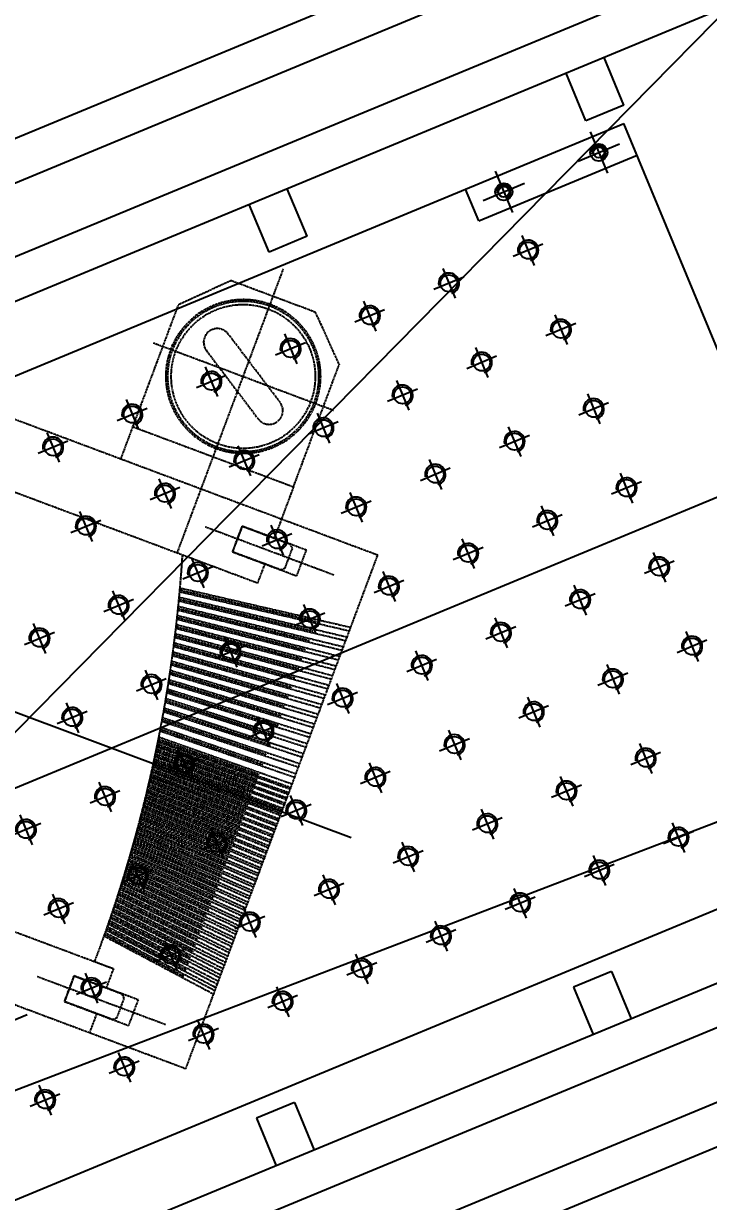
# Model space of a CAD drawing. Header units: millimetres. Extents: x -4562 to 17216, y -5211 to 6025.
# Drawn here: x 2761.9 to 2961.7, y 1022.4 to 1365.9 of the extents above; entities that cross this region are included whole.
import ezdxf
from ezdxf.lldxf.tags import DXFTag

# ---------------------------------------------------------------- set-up
doc = ezdxf.new("R2010")
doc.units = ezdxf.units.MM
doc.linetypes.add('PHANTOM1', pattern=[0.8, 0.45, -0.05, 0.1, -0.05, 0.1, -0.05])
for name, color, linetype in [('C', 1, 'CENTER'), ('D', 6, 'HIDDEN'), ('E', 4, 'PHANTOM1'), ('F', 3, 'Continuous'), ('VV', 4, 'PHANTOM'), ('도면층3', 3, 'Continuous'), ('도면층7', 7, 'Continuous')]:
    doc.layers.add(name, color=color, linetype=linetype)
doc.styles.add('s', font='romans.shx', dxfattribs={"width": 0.75, "oblique": 10, "bigfont": 'whgtxt.shx'})
doc.styles.get("Standard").update_dxf_attribs({"font": 'txt.shx', "bigfont": 'whgtxt.shx'})
tags = doc.linetypes.add('CENTER', pattern=[50.8, 31.75, -6.35, 6.35, -6.35]).pattern_tags.tags
tags[10:11] = [DXFTag(74, 4), DXFTag(75, 0), DXFTag(340, '0'), DXFTag(46, 1.0), DXFTag(50, 0.0), DXFTag(44, 0.0), DXFTag(45, 0.0)]
tags[8:9] = [DXFTag(74, 4), DXFTag(75, 0), DXFTag(340, '0'), DXFTag(46, 1.0), DXFTag(50, 0.0), DXFTag(44, 0.0), DXFTag(45, 0.0)]
tags[6:7] = [DXFTag(74, 4), DXFTag(75, 0), DXFTag(340, '0'), DXFTag(46, 1.0), DXFTag(50, 0.0), DXFTag(44, 0.0), DXFTag(45, 0.0)]
tags[4:5] = [DXFTag(74, 4), DXFTag(75, 0), DXFTag(340, '0'), DXFTag(46, 1.0), DXFTag(50, 0.0), DXFTag(44, 0.0), DXFTag(45, 0.0)]
tags = doc.linetypes.add('HIDDEN', pattern=[3, 2, -1]).pattern_tags.tags
tags[6:7] = [DXFTag(74, 4), DXFTag(75, 0), DXFTag(340, '0'), DXFTag(46, 1.0), DXFTag(50, 0.0), DXFTag(44, 0.0), DXFTag(45, 0.0)]
tags[4:5] = [DXFTag(74, 4), DXFTag(75, 0), DXFTag(340, '0'), DXFTag(46, 1.0), DXFTag(50, 0.0), DXFTag(44, 0.0), DXFTag(45, 0.0)]
tags = doc.linetypes.add('PHANTOM', pattern=[17.5, 10, -1.5, 1.5, -1.5, 1.5, -1.5]).pattern_tags.tags
tags[14:15] = [DXFTag(74, 4), DXFTag(75, 0), DXFTag(340, '0'), DXFTag(46, 1.0), DXFTag(50, 0.0), DXFTag(44, 0.0), DXFTag(45, 0.0)]
tags[12:13] = [DXFTag(74, 4), DXFTag(75, 0), DXFTag(340, '0'), DXFTag(46, 1.0), DXFTag(50, 0.0), DXFTag(44, 0.0), DXFTag(45, 0.0)]
tags[10:11] = [DXFTag(74, 4), DXFTag(75, 0), DXFTag(340, '0'), DXFTag(46, 1.0), DXFTag(50, 0.0), DXFTag(44, 0.0), DXFTag(45, 0.0)]
tags[8:9] = [DXFTag(74, 4), DXFTag(75, 0), DXFTag(340, '0'), DXFTag(46, 1.0), DXFTag(50, 0.0), DXFTag(44, 0.0), DXFTag(45, 0.0)]
tags[6:7] = [DXFTag(74, 4), DXFTag(75, 0), DXFTag(340, '0'), DXFTag(46, 1.0), DXFTag(50, 0.0), DXFTag(44, 0.0), DXFTag(45, 0.0)]
tags[4:5] = [DXFTag(74, 4), DXFTag(75, 0), DXFTag(340, '0'), DXFTag(46, 1.0), DXFTag(50, 0.0), DXFTag(44, 0.0), DXFTag(45, 0.0)]
doc.dimstyles.new('AM_ISO$2', dxfattribs={"dimtxt": 3, "dimasz": 2.5, "dimexe": 1, "dimexo": 1, "dimgap": 1, "dimtad": 1, "dimdsep": 46, "dimtxsty": 's', "dimcen": 0, "dimclrd": 4, "dimclre": 4, "dimclrt": 3, "dimazin": 2, "dimtp": 0.1, "dimtm": 0.1, "dimtfac": 0.71, "dimtmove": 0, "dimatfit": 3, "dimfxl": 1, "dimlwd": 25, "dimlwe": 25, "dimarcsym": 0})
doc.dimstyles.new('ISO-25', dxfattribs={"dimscale": 30, "dimtxt": 2.5, "dimasz": 2.5, "dimexe": 1.25, "dimexo": 0.625, "dimtad": 1, "dimtoh": 1, "dimrnd": 0.005, "dimtxsty": 'Standard', "dimcen": 0, "dimazin": 2, "dimtfac": 1, "dimtmove": 0, "dimatfit": 3, "dimfxl": 1, "dimarcsym": 0})

# ---------------------------------------------------------------- blocks, each defined once
blk = doc.blocks.new('optics_top_01')
at = {"layer": 'C'}
blk.add_line((154.74, -144.3), (0, 0), dxfattribs=at)
at = {"layer": 'E'}
for p, q in [((141.83, -9.2), (167.74, 18.59)), ((184.7, 19.19), (167.74, 18.59)), ((184.7, 19.19), (203.72, 1.45)), ((139.67, -48.17), (200, 16.53)), ((156.63, 11.19), (197.7, -27.11)), ((107.9, 8.77), (171.58, -50.61)), ((184.2, -19.04), (177.86, 5.14)), ((170.13, 3.11), (176.46, -21.07)), ((203.72, 1.45), (204.31, -15.51)), ((135.01, -16.51), (141.83, -9.2)), ((141.83, -9.2), (178.4, -43.3)), ((157.94, -65.24), (101.34, -12.46)), ((178.4, -43.3), (204.31, -15.51)), ((179.38, -71.56), (150.13, -44.29)), ((178.4, -43.3), (171.58, -50.61)), ((157.94, -65.24), (140.87, -49.32)), ((154.71, -54.03), (160.17, -48.18)), ((160.17, -48.18), (154.71, -54.03)), ((160.17, -48.18), (171.14, -58.41)), ((167.48, -55), (160.17, -48.18)), ((171.58, -50.61), (167.48, -55)), ((171.58, -50.61), (167.48, -55)), ((171.58, -50.61), (193.52, -71.07)), ((165.69, -64.26), (154.71, -54.03)), ((154.71, -54.03), (162.03, -60.85)), ((178.09, -87.61), (136.5, -57.96)), ((174.8, -61.82), (167.48, -55)), ((134.78, -61.24), (175.33, -90.57)), ((135.01, -60.79), (167.51, -84.3)), ((176.02, -89.83), (135.25, -60.35)), ((136.03, -58.86), (177.41, -88.35)), ((136.27, -58.41), (169.54, -82.12)), ((162.03, -60.85), (157.94, -65.24)), ((162.03, -60.85), (157.94, -65.24)), ((162.03, -60.85), (169.34, -67.67)), ((167.1, -64.21), (171.19, -59.82)), ((169.34, -67.67), (174.8, -61.82)), ((171.19, -59.82), (171.14, -58.41)), ((171.92, -94.23), (132.71, -65.06)), ((133.51, -63.6), (173.28, -92.77)), ((133.75, -63.16), (165.5, -86.45)), ((173.97, -92.04), (133.99, -62.71)), ((165.69, -64.26), (167.1, -64.21)), ((130.94, -68.28), (169.19, -97.15)), ((131.18, -67.84), (161.51, -90.73)), ((169.88, -96.42), (131.43, -67.4)), ((132.23, -65.95), (171.23, -94.97)), ((132.47, -65.51), (163.5, -88.59)), ((165.8, -100.79), (128.8, -72.07)), ((129.63, -70.62), (167.16, -99.34)), ((129.87, -70.18), (159.52, -92.86)), ((167.84, -98.6), (130.12, -69.74)), ((178.09, -87.61), (193.52, -71.07)), ((126.95, -75.27), (163.08, -103.71)), ((127.2, -74.83), (155.53, -97.14)), ((163.76, -102.98), (127.46, -74.4)), ((128.3, -72.94), (165.12, -101.53)), ((128.55, -72.51), (157.53, -95)), ((125.58, -77.6), (161.03, -105.91)), ((125.83, -77.17), (153.53, -99.29)), ((161.71, -105.18), (126.09, -76.73)), ((122.76, -82.28), (156.9, -110.34)), ((123.02, -81.85), (149.5, -103.61)), ((157.58, -109.61), (123.28, -81.42)), ((124.18, -79.94), (158.97, -108.12)), ((124.44, -79.51), (151.52, -101.44)), ((159.65, -107.39), (124.7, -79.07)), ((1.93, -83.84), (76.1, -153)), ((121.31, -84.63), (154.82, -112.57)), ((121.58, -84.21), (147.47, -105.79)), ((155.5, -111.84), (121.84, -83.78)), ((118.59, -88.95), (143.35, -110.2)), ((151.29, -116.36), (118.87, -88.52)), ((119.83, -87), (152.72, -114.82)), ((120.1, -86.57), (145.42, -107.99)), ((153.4, -114.09), (120.37, -86.14)), ((176.02, -89.83), (177.41, -88.35)), ((177.41, -88.35), (178.09, -87.61)), ((116.78, -91.76), (148.48, -119.37)), ((117.06, -91.34), (141.27, -112.43)), ((149.16, -118.64), (117.33, -90.92)), ((118.32, -89.37), (150.61, -117.09)), ((173.28, -92.77), (173.97, -92.04)), ((173.97, -92.04), (175.33, -90.57)), ((175.33, -90.57), (176.02, -89.83)), ((113.88, -96.17), (137.05, -116.96)), ((144.84, -123.28), (114.16, -95.75)), ((115.21, -94.17), (146.32, -121.68)), ((115.49, -93.75), (139.17, -114.69)), ((115.76, -93.32), (115.74, -93.3)), ((147.01, -120.95), (115.76, -93.32)), ((169.88, -96.42), (171.23, -94.97)), ((171.23, -94.97), (171.92, -94.23)), ((171.92, -94.23), (173.28, -92.77)), ((141.54, -126.81), (111.69, -99.41)), ((111.96, -99.02), (141.96, -126.36)), ((112.24, -98.6), (134.91, -119.26)), ((142.64, -125.63), (112.53, -98.18)), ((112.78, -97.8), (143.06, -125.18)), ((113.07, -97.38), (135.98, -118.11)), ((143.74, -124.45), (113.35, -96.96)), ((113.6, -96.59), (144.15, -124.01)), ((165.8, -100.79), (167.16, -99.34)), ((167.16, -99.34), (167.84, -98.6)), ((167.84, -98.6), (169.19, -97.15)), ((169.19, -97.15), (169.88, -96.42)), ((109.42, -102.7), (138.63, -129.93)), ((109.71, -102.29), (131.65, -122.75)), ((139.31, -129.2), (110, -101.87)), ((110.28, -101.47), (139.74, -128.74)), ((110.56, -101.06), (132.74, -121.58)), ((140.43, -128.01), (110.85, -100.64)), ((111.12, -100.24), (140.85, -127.55)), ((111.41, -99.83), (133.83, -120.41)), ((163.08, -103.71), (163.76, -102.98)), ((163.76, -102.98), (165.12, -101.53)), ((165.12, -101.53), (165.8, -100.79)), ((106.8, -106.43), (135.24, -133.57)), ((107.09, -106.01), (128.34, -126.3)), ((135.92, -132.84), (107.38, -105.6)), ((107.68, -105.18), (136.37, -132.35)), ((107.97, -104.77), (129.45, -125.11)), ((137.06, -131.62), (108.27, -104.36)), ((108.56, -103.94), (137.5, -131.14)), ((108.85, -103.53), (130.56, -123.92)), ((138.19, -130.41), (109.14, -103.11)), ((159.65, -107.39), (161.03, -105.91)), ((161.03, -105.91), (161.71, -105.18)), ((161.71, -105.18), (163.08, -103.71)), ((104.38, -109.78), (124.97, -129.91)), ((132.47, -136.54), (104.68, -109.37)), ((105, -108.93), (132.94, -136.03)), ((105.29, -108.52), (126.1, -128.7)), ((133.63, -135.3), (105.59, -108.11)), ((105.9, -107.68), (134.09, -134.8)), ((106.2, -107.27), (127.23, -127.5)), ((134.78, -134.06), (106.49, -106.86)), ((156.9, -110.34), (157.58, -109.61)), ((157.58, -109.61), (158.97, -108.12)), ((158.97, -108.12), (159.65, -107.39)), ((62.46, -167.63), (3.95, -113.07)), ((128.96, -140.3), (101.87, -113.19)), ((102.22, -112.72), (129.45, -139.77)), ((102.52, -112.32), (122.69, -132.36)), ((130.13, -139.04), (102.82, -111.91)), ((103.15, -111.45), (130.62, -138.52)), ((103.45, -111.05), (123.84, -131.13)), ((103.75, -110.64), (103.73, -110.62)), ((131.31, -137.78), (103.75, -110.64)), ((104.08, -110.19), (131.79, -137.27)), ((153.4, -114.09), (154.82, -112.57)), ((154.82, -112.57), (155.5, -111.84)), ((155.5, -111.84), (156.9, -110.34)), ((99.33, -116.56), (125.9, -143.59)), ((99.64, -116.15), (119.22, -136.08)), ((126.58, -142.85), (99.95, -115.75)), ((100.31, -115.27), (127.09, -142.31)), ((100.61, -114.87), (120.39, -134.83)), ((127.77, -141.57), (100.91, -114.47)), ((101.27, -114), (128.27, -141.04)), ((101.57, -113.59), (121.54, -133.59)), ((150.61, -117.09), (151.29, -116.36)), ((151.29, -116.36), (152.72, -114.82)), ((152.72, -114.82), (153.4, -114.09)), ((96.66, -120.03), (115.68, -139.88)), ((122.95, -146.74), (96.97, -119.64)), ((97.36, -119.14), (123.49, -146.17)), ((97.66, -118.74), (116.87, -138.6)), ((124.17, -145.44), (97.97, -118.34)), ((98.35, -117.84), (124.7, -144.87)), ((98.66, -117.44), (118.05, -137.34)), ((125.38, -144.14), (98.97, -117.04)), ((147.01, -120.95), (148.48, -119.37)), ((148.48, -119.37), (149.16, -118.64)), ((149.16, -118.64), (150.61, -117.09)), ((119.26, -150.71), (93.88, -123.56)), ((94.3, -123.04), (119.81, -150.11)), ((94.61, -122.65), (113.28, -142.45)), ((120.5, -149.37), (94.92, -122.25)), ((95.33, -121.73), (121.05, -148.79)), ((95.64, -121.34), (114.49, -141.16)), ((121.73, -148.05), (95.95, -120.94)), ((96.35, -120.43), (122.27, -147.47)), ((144.15, -124.01), (144.84, -123.28)), ((144.84, -123.28), (146.32, -121.68)), ((146.32, -121.68), (147.01, -120.95)), ((91.13, -126.99), (116.07, -154.13)), ((91.45, -126.6), (109.62, -146.37)), ((116.75, -153.39), (91.76, -126.2)), ((92.2, -125.67), (117.32, -152.78)), ((92.51, -125.27), (110.85, -145.06)), ((118.01, -152.04), (92.83, -124.88)), ((93.25, -124.35), (118.57, -151.44)), ((93.57, -123.96), (112.07, -143.75)), ((140.85, -127.55), (141.54, -126.81)), ((141.54, -126.81), (141.96, -126.36)), ((141.96, -126.36), (142.64, -125.63)), ((142.64, -125.63), (143.06, -125.18)), ((143.06, -125.18), (143.74, -124.45)), ((143.74, -124.45), (144.15, -124.01)), ((112.93, -157.49), (88.49, -130.2)), ((88.95, -129.64), (113.53, -156.85)), ((89.27, -129.25), (107.14, -149.03)), ((114.21, -156.12), (89.59, -128.86)), ((90.05, -128.31), (114.8, -155.48)), ((90.37, -127.92), (108.39, -147.7)), ((115.49, -154.75), (90.69, -127.53)), ((137.5, -131.14), (138.19, -130.41)), ((138.19, -130.41), (138.63, -129.93)), ((138.63, -129.93), (139.31, -129.2)), ((139.31, -129.2), (139.74, -128.74)), ((139.74, -128.74), (140.43, -128.01)), ((140.43, -128.01), (140.85, -127.55)), ((85.58, -133.66), (109.65, -161.01)), ((85.91, -133.27), (103.35, -153.09)), ((110.34, -160.27), (86.24, -132.89)), ((86.72, -132.31), (110.95, -159.61)), ((87.04, -131.93), (104.63, -151.73)), ((111.64, -158.88), (87.37, -131.54)), ((87.84, -130.98), (112.24, -158.23)), ((88.16, -130.59), (105.89, -150.38)), ((134.78, -134.06), (135.24, -133.57)), ((135.24, -133.57), (135.92, -132.84)), ((135.92, -132.84), (136.37, -132.35)), ((136.37, -132.35), (137.06, -131.62)), ((137.06, -131.62), (137.5, -131.14)), ((82.43, -137.33), (99.49, -157.24)), ((106.38, -164.52), (82.76, -136.95)), ((83.27, -136.36), (107.02, -163.83)), ((83.6, -135.97), (100.79, -155.85)), ((107.71, -163.09), (83.93, -135.59)), ((84.43, -135), (108.34, -162.41)), ((84.76, -134.62), (102.07, -154.47)), ((109.03, -161.68), (85.09, -134.24)), ((131.31, -137.78), (131.79, -137.27)), ((131.79, -137.27), (132.47, -136.54)), ((132.47, -136.54), (132.94, -136.03)), ((132.94, -136.03), (133.63, -135.3)), ((133.63, -135.3), (134.09, -134.8)), ((134.09, -134.8), (134.78, -134.06)), ((79.7, -140.43), (103.01, -168.13)), ((80.03, -140.06), (96.86, -160.05)), ((103.69, -167.39), (80.37, -139.68)), ((80.9, -139.07), (104.35, -166.69)), ((81.24, -138.69), (98.18, -158.64)), ((105.04, -165.95), (81.57, -138.31)), ((82.09, -137.71), (105.69, -165.25)), ((128.27, -141.04), (128.96, -140.3)), ((128.96, -140.3), (129.45, -139.77)), ((129.45, -139.77), (130.13, -139.04)), ((130.13, -139.04), (130.62, -138.52)), ((130.62, -138.52), (131.31, -137.78)), ((77.24, -143.17), (100.28, -171.05)), ((77.58, -142.8), (94.2, -162.91)), ((100.97, -170.31), (77.92, -142.42)), ((78.48, -141.8), (101.65, -169.59)), ((78.82, -141.42), (95.54, -161.48)), ((102.34, -168.85), (79.15, -141.05)), ((124.7, -144.87), (125.38, -144.14)), ((125.38, -144.14), (125.9, -143.59)), ((125.9, -143.59), (126.58, -142.85)), ((126.58, -142.85), (127.09, -142.31)), ((127.09, -142.31), (127.77, -141.57)), ((127.77, -141.57), (128.27, -141.04)), ((83.9, -173.95), (54.65, -146.67)), ((121.73, -148.05), (122.27, -147.47)), ((122.27, -147.47), (122.95, -146.74)), ((122.95, -146.74), (123.49, -146.17)), ((123.49, -146.17), (124.17, -145.44)), ((124.17, -145.44), (124.7, -144.87)), ((64.69, -150.57), (59.24, -156.42)), ((59.24, -156.42), (64.69, -150.57)), ((72, -157.39), (64.69, -150.57)), ((64.69, -150.57), (75.66, -160.8)), ((71.84, -149.03), (71.96, -148.9)), ((71.84, -149.03), (76.1, -153)), ((118.57, -151.44), (119.26, -150.71)), ((119.26, -150.71), (119.81, -150.11)), ((119.81, -150.11), (120.5, -149.37)), ((120.5, -149.37), (121.05, -148.79)), ((121.05, -148.79), (121.73, -148.05)), ((76.1, -153), (72, -157.39)), ((76.1, -153), (72, -157.39)), ((115.49, -154.75), (116.07, -154.13)), ((116.07, -154.13), (116.75, -153.39)), ((116.75, -153.39), (117.32, -152.78)), ((117.32, -152.78), (118.01, -152.04)), ((118.01, -152.04), (118.57, -151.44)), ((59.24, -156.42), (66.55, -163.24)), ((70.21, -166.65), (59.24, -156.42)), ((79.32, -164.21), (72, -157.39)), ((112.24, -158.23), (112.93, -157.49)), ((112.93, -157.49), (113.53, -156.85)), ((113.53, -156.85), (114.21, -156.12)), ((114.21, -156.12), (114.8, -155.48)), ((114.8, -155.48), (115.49, -154.75)), ((75.71, -162.21), (75.66, -160.8)), ((109.03, -161.68), (109.65, -161.01)), ((109.65, -161.01), (110.34, -160.27)), ((110.34, -160.27), (110.95, -159.61)), ((110.95, -159.61), (111.64, -158.88)), ((111.64, -158.88), (112.24, -158.23)), ((66.55, -163.24), (62.46, -167.63)), ((66.55, -163.24), (62.46, -167.63)), ((66.55, -163.24), (73.86, -170.06)), ((71.62, -166.6), (75.71, -162.21)), ((73.86, -170.06), (79.32, -164.21)), ((105.69, -165.25), (106.38, -164.52)), ((106.38, -164.52), (107.02, -163.83)), ((107.02, -163.83), (107.71, -163.09)), ((107.71, -163.09), (108.34, -162.41)), ((108.34, -162.41), (109.03, -161.68)), ((84.4, -188.09), (62.46, -167.63)), ((70.21, -166.65), (71.62, -166.6)), ((102.34, -168.85), (103.01, -168.13)), ((103.01, -168.13), (103.69, -167.39)), ((103.69, -167.39), (104.35, -166.69)), ((104.35, -166.69), (105.04, -165.95)), ((105.04, -165.95), (105.69, -165.25)), ((84.4, -188.09), (100.28, -171.05)), ((100.28, -171.05), (100.97, -170.31)), ((100.97, -170.31), (101.65, -169.59)), ((101.65, -169.59), (102.34, -168.85))]:
    blk.add_line(p, q, dxfattribs=at)
for radius in [22.5, 22, 21]:
    blk.add_circle((177.16, -7.96), radius, dxfattribs=at)
for centre, radius, start, end in [((174, 4.13), 4, 14.6785, 194.6785), ((180.33, -20.06), 4, 194.6785, 14.6785), ((-225.51, 130.58), 408.17, 332.4885, 333.8473), ((-287.35, 162.9), 477.94, 332.3557, 332.4767), ((-225.51, 130.58), 408.17, 331.7338, 331.9684), ((-227.51, 131.65), 410.43, 331.9684, 332.1093), ((-225.51, 130.58), 408.17, 332.1101, 332.3468), ((-217.54, 126.2), 399.07, 331.2173, 331.3622), ((-225.51, 130.58), 408.17, 331.3588, 331.5921), ((-225.86, 130.78), 408.57, 331.5914, 331.733), ((-225.51, 130.58), 408.17, 330.6087, 330.8422), ((-285.57, 164), 476.9, 330.8517, 330.973), ((-225.51, 130.58), 408.17, 330.9839, 331.2171), ((-198.85, 115.29), 377.43, 330.0852, 330.2384), ((-225.51, 130.58), 408.17, 330.2324, 330.4669), ((-193.62, 112.57), 371.54, 330.4596, 330.6154), ((-225.51, 130.58), 408.17, 329.4751, 329.7131), ((-203.95, 118.02), 383.22, 329.709, 329.86), ((-225.51, 130.58), 408.17, 329.8548, 330.0907), ((-225.51, 130.58), 408.17, 329.093, 329.3334), ((-204.88, 118.4), 384.21, 329.3278, 329.4784), ((-225.51, 130.58), 408.17, 328.3203, 328.5665), ((-275.53, 161.07), 466.74, 328.5755, 328.6995), ((-225.51, 130.58), 408.17, 328.7083, 328.9512), ((-211.73, 122.32), 392.1, 328.9478, 329.0953), ((-225.51, 130.58), 408.17, 327.929, 328.1785), ((-226.49, 131.19), 409.32, 328.1779, 328.3193), ((-189.05, 107.32), 364.92, 327.3842, 327.5428), ((-225.51, 130.58), 408.17, 327.5339, 327.7872), ((-198.98, 113.91), 376.84, 327.7817, 327.9353), ((-225.51, 130.58), 408.17, 326.7317, 326.9931), ((-241.68, 141.06), 427.44, 326.9954, 327.1308), ((-225.51, 130.58), 408.17, 327.1349, 327.3921), ((-198.76, 112.7), 375.99, 326.1769, 326.3309), ((-225.51, 130.58), 408.17, 326.3241, 326.5899), ((-237.42, 138.42), 422.43, 326.5925, 326.7295), ((-209.88, 119.89), 389.23, 325.5585, 325.7072), ((-225.51, 130.58), 408.17, 325.7037, 325.77), ((-247.37, 145.41), 434.58, 325.7744, 325.9076), ((-225.51, 130.58), 408.17, 325.9118, 325.9767), ((-214.87, 123.41), 395.34, 325.9751, 326.1215), ((-225.51, 130.58), 408.17, 326.1185, 326.1823), ((-225.51, 130.58), 408.17, 325.0723, 325.1421), ((-232.94, 135.75), 417.22, 325.1432, 325.2819), ((-225.51, 130.58), 408.17, 325.284, 325.3527), ((-249.72, 147.28), 437.58, 325.357, 325.4893), ((-225.51, 130.58), 408.17, 325.4945, 325.5619), ((-225.51, 130.58), 408.17, 324.4288, 324.5028), ((-201.68, 113.63), 378.93, 324.4972, 324.65), ((-225.51, 130.58), 408.17, 324.6447, 324.7173), ((-211.25, 120.51), 390.71, 324.7151, 324.8632), ((-225.51, 130.58), 408.17, 324.8591, 324.9304), ((-229.29, 133.23), 412.79, 324.931, 325.0713), ((-231.49, 134.94), 415.57, 323.8525, 323.9918), ((-225.51, 130.58), 408.17, 323.9931, 324.0699), ((-240.17, 141.18), 426.26, 324.0722, 324.208), ((-225.51, 130.58), 408.17, 324.2117, 324.2869), ((-276.79, 167.36), 471.27, 324.2958, 324.4187), ((-225.55, 130.62), 408.22, 323.1864, 323.3283), ((-225.51, 130.58), 408.17, 323.3286, 323.4097), ((-227.47, 132.04), 410.61, 323.4098, 323.5508), ((-225.51, 130.58), 408.17, 323.5515, 323.6312), ((-255.9, 152.9), 445.88, 323.6376, 323.7674), ((-225.51, 130.58), 408.17, 323.7731, 323.8512), ((-225.51, 130.58), 408.17, 322.6509, 322.7363), ((-221.89, 127.84), 403.63, 322.7354, 322.8788), ((-225.51, 130.58), 408.17, 322.8782, 322.9624), ((-221.24, 127.37), 402.82, 322.9615, 323.1053), ((-225.51, 130.58), 408.17, 323.1043, 323.1868), ((-237.82, 140.16), 423.77, 322.0528, 322.1895), ((-225.51, 130.58), 408.17, 322.1915, 322.2799), ((-257.4, 155.19), 448.45, 322.2864, 322.4156), ((-225.51, 130.58), 408.17, 322.4218, 322.5091), ((-225.48, 130.55), 408.13, 322.5097, 322.6516), ((-225.46, 130.55), 408.11, 321.3484, 321.4903), ((-225.51, 130.58), 408.17, 321.4904, 321.5838), ((-210.03, 118.34), 388.43, 321.5802, 321.7293), ((-225.51, 130.58), 408.17, 321.7257, 321.8175), ((-232.79, 136.29), 417.42, 321.8194, 321.9582), ((-225.51, 130.58), 408.17, 321.9594, 322.0496), ((-225.51, 130.58), 408.17, 320.7749, 320.8732), ((-249.06, 149.69), 438.49, 320.8779, 321.01), ((-225.51, 130.58), 408.17, 321.0151, 321.1116), ((-201.72, 111.45), 377.64, 321.1058, 321.2592), ((-225.51, 130.58), 408.17, 321.2535, 321.3485), ((-216.76, 123.29), 396.78, 320.1463, 320.2923), ((-225.51, 130.58), 408.17, 320.2896, 320.3911), ((-213.49, 120.66), 392.58, 320.3892, 320.5367), ((-225.51, 130.58), 408.17, 320.533, 320.6331), ((-240.63, 142.95), 427.7, 320.6364, 320.7718), ((-225.51, 130.58), 408.17, 319.5491, 319.6558), ((-243.31, 145.67), 431.5, 319.6595, 319.7937), ((-225.51, 130.58), 408.17, 319.7977, 319.9026), ((-223.9, 129.24), 406.07, 319.9014, 320.0441), ((-225.51, 130.58), 408.17, 320.0445, 320.1478), ((-209.76, 116.88), 387.29, 318.9013, 319.0508), ((-225.51, 130.58), 408.17, 319.0469, 319.157), ((-263.28, 163.15), 458.04, 319.1646, 319.2911), ((-225.51, 130.58), 408.17, 319.2989, 319.4072), ((-217.59, 123.81), 397.75, 319.4051, 319.5507), ((-225.51, 130.58), 408.17, 318.2805, 318.3959), ((-218.24, 124.14), 398.45, 318.3947, 318.5401), ((-225.51, 130.58), 408.17, 318.5378, 318.6512), ((-231.18, 135.55), 415.71, 318.6529, 318.7922), ((-225.51, 130.58), 408.17, 318.7931, 318.905), ((-225.51, 130.58), 408.17, 316.7855, 317.8796), ((-217.03, 122.93), 396.74, 317.8781, 318.0241), ((-225.51, 130.58), 408.17, 318.0215, 318.1387), ((-232.18, 136.55), 417.12, 318.1403, 318.2791)]:
    blk.add_arc(centre, radius, start, end, dxfattribs=at)
blk = doc.blocks.new('Mm_Port_Cassette_Top')
for p, q in [((12.5, 143), (-2058, 143)), ((12.5, 131), (-2040.17, 131)), ((-1487, 116), (-1487, 131)), ((-1475, 116), (-1475, 131)), ((-1387, 116), (-1387, 131)), ((-1375, 116), (-1375, 131)), ((-1475, 116), (-1487, 116)), ((-1375, 116), (-1387, 116)), ((-1877, 111), (-1377, 111)), ((-1377, -111), (-1377, 111)), ((-1759, -111), (-1377, -111)), ((-1575, -116), (-1587, -116)), ((-1587, -116), (-1587, -131)), ((-1575, -116), (-1575, -131)), ((-1475, -116), (-1487, -116)), ((-1487, -116), (-1487, -131)), ((-1475, -116), (-1475, -131)), ((12.5, -131), (-1759.21, -131)), ((12.5, -143), (-1783, -143))]:
    blk.add_line(p, q)
for centre, radius in [((-1417, 106), 2.5), ((-1417, 106), 1.57), ((-1387, 106), 2.5), ((-1387, 106), 1.57), ((-1567, 87.5), 2.46), ((-1542, 87.5), 2.46), ((-1517, 87.5), 2.46), ((-1492, 87.5), 2.46), ((-1467, 87.5), 2.46), ((-1442, 87.5), 2.46), ((-1417, 87.5), 2.46), ((-1567, 62.5), 2.46), ((-1542, 62.5), 2.46), ((-1517, 62.5), 2.46), ((-1492, 62.5), 2.46), ((-1467, 62.5), 2.46), ((-1442, 62.5), 2.46), ((-1417, 62.5), 2.46), ((-1592, 37.5), 2.46), ((-1567, 37.5), 2.46), ((-1542, 37.5), 2.46), ((-1517, 37.5), 2.46), ((-1492, 37.5), 2.46), ((-1467, 37.5), 2.46), ((-1442, 37.5), 2.46), ((-1417, 37.5), 2.46), ((-1592, 12.5), 2.46), ((-1567, 12.5), 2.46), ((-1542, 12.5), 2.46), ((-1517, 12.5), 2.46), ((-1492, 12.5), 2.46), ((-1467, 12.5), 2.46), ((-1442, 12.5), 2.46), ((-1417, 12.5), 2.46), ((-1617, -12.5), 2.46), ((-1592, -12.5), 2.46), ((-1567, -12.5), 2.46), ((-1542, -12.5), 2.46), ((-1517, -12.5), 2.46), ((-1492, -12.5), 2.46), ((-1467, -12.5), 2.46), ((-1442, -12.5), 2.46), ((-1417, -12.5), 2.46), ((-1617, -37.5), 2.46), ((-1592, -37.5), 2.46), ((-1567, -37.5), 2.46), ((-1542, -37.5), 2.46), ((-1517, -37.5), 2.46), ((-1492, -37.5), 2.46), ((-1467, -37.5), 2.46), ((-1442, -37.5), 2.46), ((-1417, -37.5), 2.46), ((-1617, -62.5), 2.46), ((-1592, -62.5), 2.46), ((-1567, -62.5), 2.46), ((-1542, -62.5), 2.46), ((-1517, -62.5), 2.46), ((-1492, -62.5), 2.46), ((-1467, -62.5), 2.46), ((-1442, -62.5), 2.46), ((-1642, -87.5), 2.46), ((-1617, -87.5), 2.46), ((-1592, -87.5), 2.46), ((-1567, -87.5), 2.46), ((-1542, -87.5), 2.46), ((-1517, -87.5), 2.46), ((-1492, -87.5), 2.46), ((-1467, -87.5), 2.46), ((-1442, -87.5), 2.46)]:
    blk.add_circle(centre, radius)
at = {"layer": 'C'}
for p, q in [((-1417, 112.55), (-1417, 99.45)), ((-1387, 112.55), (-1387, 99.45)), ((-1423.55, 106), (-1410.45, 106)), ((-1393.55, 106), (-1380.45, 106)), ((-1567, 92.21), (-1567, 82.79)), ((-1542, 92.21), (-1542, 82.79)), ((-1517, 92.21), (-1517, 82.79)), ((-1492, 92.21), (-1492, 82.79)), ((-1467, 92.21), (-1467, 82.79)), ((-1442, 92.21), (-1442, 82.79)), ((-1417, 92.21), (-1417, 82.79)), ((-1562.29, 87.5), (-1571.71, 87.5)), ((-1537.29, 87.5), (-1546.71, 87.5)), ((-1512.29, 87.5), (-1521.71, 87.5)), ((-1487.29, 87.5), (-1496.71, 87.5)), ((-1462.29, 87.5), (-1471.71, 87.5)), ((-1437.29, 87.5), (-1446.71, 87.5)), ((-1412.29, 87.5), (-1421.71, 87.5)), ((-1567, 67.21), (-1567, 57.79)), ((-1542, 67.21), (-1542, 57.79)), ((-1517, 67.21), (-1517, 57.79)), ((-1492, 67.21), (-1492, 57.79)), ((-1467, 67.21), (-1467, 57.79)), ((-1442, 67.21), (-1442, 57.79)), ((-1417, 67.21), (-1417, 57.79)), ((-1562.29, 62.5), (-1571.71, 62.5)), ((-1537.29, 62.5), (-1546.71, 62.5)), ((-1512.29, 62.5), (-1521.71, 62.5)), ((-1487.29, 62.5), (-1496.71, 62.5)), ((-1462.29, 62.5), (-1471.71, 62.5)), ((-1437.29, 62.5), (-1446.71, 62.5)), ((-1412.29, 62.5), (-1421.71, 62.5)), ((-1592, 42.21), (-1592, 32.79)), ((-1567, 42.21), (-1567, 32.79)), ((-1542, 42.21), (-1542, 32.79)), ((-1517, 42.21), (-1517, 32.79)), ((-1492, 42.21), (-1492, 32.79)), ((-1467, 42.21), (-1467, 32.79)), ((-1442, 42.21), (-1442, 32.79)), ((-1417, 42.21), (-1417, 32.79)), ((-1587.29, 37.5), (-1596.71, 37.5)), ((-1562.29, 37.5), (-1571.71, 37.5)), ((-1537.29, 37.5), (-1546.71, 37.5)), ((-1512.29, 37.5), (-1521.71, 37.5)), ((-1487.29, 37.5), (-1496.71, 37.5)), ((-1462.29, 37.5), (-1471.71, 37.5)), ((-1437.29, 37.5), (-1446.71, 37.5)), ((-1412.29, 37.5), (-1421.71, 37.5)), ((-1592, 17.21), (-1592, 7.79)), ((-1567, 17.21), (-1567, 7.79)), ((-1542, 17.21), (-1542, 7.79)), ((-1517, 17.21), (-1517, 7.79)), ((-1492, 17.21), (-1492, 7.79)), ((-1467, 17.21), (-1467, 7.79)), ((-1442, 17.21), (-1442, 7.79)), ((-1417, 17.21), (-1417, 7.79)), ((-1587.29, 12.5), (-1596.71, 12.5)), ((-1562.29, 12.5), (-1571.71, 12.5)), ((-1537.29, 12.5), (-1546.71, 12.5)), ((-1512.29, 12.5), (-1521.71, 12.5)), ((-1487.29, 12.5), (-1496.71, 12.5)), ((-1462.29, 12.5), (-1471.71, 12.5)), ((-1437.29, 12.5), (-1446.71, 12.5)), ((-1412.29, 12.5), (-1421.71, 12.5)), ((-1617, -7.79), (-1617, -17.21)), ((-1592, -7.79), (-1592, -17.21)), ((-1567, -7.79), (-1567, -17.21)), ((-1542, -7.79), (-1542, -17.21)), ((-1517, -7.79), (-1517, -17.21)), ((-1492, -7.79), (-1492, -17.21)), ((-1467, -7.79), (-1467, -17.21)), ((-1442, -7.79), (-1442, -17.21)), ((-1417, -7.79), (-1417, -17.21)), ((-1612.29, -12.5), (-1621.71, -12.5)), ((-1587.29, -12.5), (-1596.71, -12.5)), ((-1562.29, -12.5), (-1571.71, -12.5)), ((-1537.29, -12.5), (-1546.71, -12.5)), ((-1512.29, -12.5), (-1521.71, -12.5)), ((-1487.29, -12.5), (-1496.71, -12.5)), ((-1462.29, -12.5), (-1471.71, -12.5)), ((-1437.29, -12.5), (-1446.71, -12.5)), ((-1412.29, -12.5), (-1421.71, -12.5)), ((-1617, -32.79), (-1617, -42.21)), ((-1592, -32.79), (-1592, -42.21)), ((-1567, -32.79), (-1567, -42.21)), ((-1542, -32.79), (-1542, -42.21)), ((-1517, -32.79), (-1517, -42.21)), ((-1492, -32.79), (-1492, -42.21)), ((-1467, -32.79), (-1467, -42.21)), ((-1442, -32.79), (-1442, -42.21)), ((-1417, -32.79), (-1417, -42.21)), ((-1612.29, -37.5), (-1621.71, -37.5)), ((-1587.29, -37.5), (-1596.71, -37.5)), ((-1562.29, -37.5), (-1571.71, -37.5)), ((-1537.29, -37.5), (-1546.71, -37.5)), ((-1512.29, -37.5), (-1521.71, -37.5)), ((-1487.29, -37.5), (-1496.71, -37.5)), ((-1462.29, -37.5), (-1471.71, -37.5)), ((-1437.29, -37.5), (-1446.71, -37.5)), ((-1412.29, -37.5), (-1421.71, -37.5)), ((-1617, -57.79), (-1617, -67.21)), ((-1592, -57.79), (-1592, -67.21)), ((-1567, -57.79), (-1567, -67.21)), ((-1542, -57.79), (-1542, -67.21)), ((-1517, -57.79), (-1517, -67.21)), ((-1492, -57.79), (-1492, -67.21)), ((-1467, -57.79), (-1467, -67.21)), ((-1442, -57.79), (-1442, -67.21)), ((-1637.29, -62.5), (-1646.71, -62.5)), ((-1612.29, -62.5), (-1621.71, -62.5)), ((-1587.29, -62.5), (-1596.71, -62.5)), ((-1562.29, -62.5), (-1571.71, -62.5)), ((-1537.29, -62.5), (-1546.71, -62.5)), ((-1512.29, -62.5), (-1521.71, -62.5)), ((-1487.29, -62.5), (-1496.71, -62.5)), ((-1462.29, -62.5), (-1471.71, -62.5)), ((-1437.29, -62.5), (-1446.71, -62.5)), ((-1642, -82.79), (-1642, -92.21)), ((-1617, -82.79), (-1617, -92.21)), ((-1592, -82.79), (-1592, -92.21)), ((-1567, -82.79), (-1567, -92.21)), ((-1542, -82.79), (-1542, -92.21)), ((-1517, -82.79), (-1517, -92.21)), ((-1492, -82.79), (-1492, -92.21)), ((-1467, -82.79), (-1467, -92.21)), ((-1442, -82.79), (-1442, -92.21)), ((-1637.29, -87.5), (-1646.71, -87.5)), ((-1612.29, -87.5), (-1621.71, -87.5)), ((-1587.29, -87.5), (-1596.71, -87.5)), ((-1562.29, -87.5), (-1571.71, -87.5)), ((-1537.29, -87.5), (-1546.71, -87.5)), ((-1512.29, -87.5), (-1521.71, -87.5)), ((-1487.29, -87.5), (-1496.71, -87.5)), ((-1462.29, -87.5), (-1471.71, -87.5)), ((-1437.29, -87.5), (-1446.71, -87.5))]:
    blk.add_line(p, q, dxfattribs=at)
at = {"layer": 'D'}
for q in [(-1427, 111), (-1377, 101)]:
    blk.add_line((-1427, 101), q, dxfattribs=at)
at = {"layer": 'F'}
for centre, radius, start, end in [((-1417, 106), 2, 264.4023, 168.498), ((-1387, 106), 2, 264.4023, 168.498), ((-1567, 87.5), 3, 262.0554, 169.8446), ((-1542, 87.5), 3, 262.0554, 169.8446), ((-1517, 87.5), 3, 262.0554, 169.8446), ((-1492, 87.5), 3, 262.0554, 169.8446), ((-1467, 87.5), 3, 262.0554, 169.8446), ((-1442, 87.5), 3, 262.0554, 169.8446), ((-1417, 87.5), 3, 262.0554, 169.8446), ((-1567, 62.5), 3, 262.0554, 169.8446), ((-1542, 62.5), 3, 262.0554, 169.8446), ((-1517, 62.5), 3, 262.0554, 169.8446), ((-1492, 62.5), 3, 262.0554, 169.8446), ((-1467, 62.5), 3, 262.0554, 169.8446), ((-1442, 62.5), 3, 262.0554, 169.8446), ((-1417, 62.5), 3, 262.0554, 169.8446), ((-1592, 37.5), 3, 262.0554, 169.8446), ((-1567, 37.5), 3, 262.0554, 169.8446), ((-1542, 37.5), 3, 262.0554, 169.8446), ((-1517, 37.5), 3, 262.0554, 169.8446), ((-1492, 37.5), 3, 262.0554, 169.8446), ((-1467, 37.5), 3, 262.0554, 169.8446), ((-1442, 37.5), 3, 262.0554, 169.8446), ((-1417, 37.5), 3, 262.0554, 169.8446), ((-1592, 12.5), 3, 262.0554, 169.8446), ((-1567, 12.5), 3, 262.0554, 169.8446), ((-1542, 12.5), 3, 262.0554, 169.8446), ((-1517, 12.5), 3, 262.0554, 169.8446), ((-1492, 12.5), 3, 262.0554, 169.8446), ((-1467, 12.5), 3, 262.0554, 169.8446), ((-1442, 12.5), 3, 262.0554, 169.8446), ((-1417, 12.5), 3, 262.0554, 169.8446), ((-1617, -12.5), 3, 262.0554, 169.8446), ((-1592, -12.5), 3, 262.0554, 169.8446), ((-1567, -12.5), 3, 262.0554, 169.8446), ((-1542, -12.5), 3, 262.0554, 169.8446), ((-1517, -12.5), 3, 262.0554, 169.8446), ((-1492, -12.5), 3, 262.0554, 169.8446), ((-1467, -12.5), 3, 262.0554, 169.8446), ((-1442, -12.5), 3, 262.0554, 169.8446), ((-1417, -12.5), 3, 262.0554, 169.8446), ((-1617, -37.5), 3, 262.0554, 169.8446), ((-1592, -37.5), 3, 262.0554, 169.8446), ((-1567, -37.5), 3, 262.0554, 169.8446), ((-1542, -37.5), 3, 262.0554, 169.8446), ((-1517, -37.5), 3, 262.0554, 169.8446), ((-1492, -37.5), 3, 262.0554, 169.8446), ((-1467, -37.5), 3, 262.0554, 169.8446), ((-1442, -37.5), 3, 262.0554, 169.8446), ((-1417, -37.5), 3, 262.0554, 169.8446), ((-1617, -62.5), 3, 262.0554, 169.8446), ((-1592, -62.5), 3, 262.0554, 169.8446), ((-1567, -62.5), 3, 262.0554, 169.8446), ((-1542, -62.5), 3, 262.0554, 169.8446), ((-1517, -62.5), 3, 262.0554, 169.8446), ((-1492, -62.5), 3, 262.0554, 169.8446), ((-1467, -62.5), 3, 262.0554, 169.8446), ((-1442, -62.5), 3, 262.0554, 169.8446), ((-1642, -87.5), 3, 262.0554, 169.8446), ((-1617, -87.5), 3, 262.0554, 169.8446), ((-1592, -87.5), 3, 262.0554, 169.8446), ((-1567, -87.5), 3, 262.0554, 169.8446), ((-1542, -87.5), 3, 262.0554, 169.8446), ((-1517, -87.5), 3, 262.0554, 169.8446), ((-1492, -87.5), 3, 262.0554, 169.8446), ((-1467, -87.5), 3, 262.0554, 169.8446), ((-1442, -87.5), 3, 262.0554, 169.8446)]:
    blk.add_arc(centre, radius, start, end, dxfattribs=at)
blk.add_blockref('optics_top_01', (-1684.99, 93.32))
blk = doc.blocks.new('*D153')
at = {"layer": 'D', "color": 4, "lineweight": 25}
blk.add_line((13177.46, 3545.28), (13817.51, 3782.05), dxfattribs=at)
blk.add_arc((3714.28, 44.75), 10737.31, 20.766913, 23.833087, dxfattribs=at)
at = {"layer": 'D', "color": 4}
for points in [[(13522.67, 4377.46), (13549.3, 4389.36), (13500.3, 4463.3)], [(13767.65, 3856.96), (13740.34, 3846.73), (13784.69, 3769.9)]]:
    blk.add_solid(points, dxfattribs=at)
at = {"layer": 'Defpoints', "color": 0}
for p in [(14488.24, 4909.38), (13695.28, 4003.22), (13144.63, 3533.14), (603.05, -1106.13), (-1447.72, -2285.99)]:
    blk.add_point(p, dxfattribs=at)
at = {"layer": 'D', "color": 3, "insert": (13729.5, 4152.29), "char_height": 105, "attachment_point": 5, "rotation": 292.3, "style": 's'}
blk.add_mtext('4°', dxfattribs=at)
blk = doc.blocks.new('*D154')
at = {"layer": 'D', "color": 4, "lineweight": 25}
blk.add_line((12597.98, 4828.13), (13199.26, 5151.88), dxfattribs=at)
blk.add_arc((3714.28, 44.75), 10737.55, 24.766903, 27.833097, dxfattribs=at)
at = {"layer": 'D', "color": 4}
for points in [[(13196.75, 5051.22), (13222.49, 5064.94), (13168.45, 5135.29)], [(13477.45, 4549.06), (13450.92, 4536.95), (13500.52, 4463.4)]]:
    blk.add_solid(points, dxfattribs=at)
at = {"layer": 'Defpoints', "color": 0}
for p in [(14488.24, 4909.38), (12567.16, 4811.53), (13395.05, 4689.92), (-1447.72, -2285.99), (-1128.19, -2562.65)]:
    blk.add_point(p, dxfattribs=at)
at = {"layer": 'D', "color": 3, "insert": (13418.79, 4841.01), "char_height": 105, "attachment_point": 5, "rotation": 296.3, "style": 's'}
blk.add_mtext('4°', dxfattribs=at)

msp = doc.modelspace()

# ---------------------------------------------------------------- linework, layer by layer
at = {"color": 5}
msp.add_line((0, 0), (12518.899, 4785.545), dxfattribs=at)
at = {"layer": 'C'}
msp.add_line((2389.154, 989.62), (4327.93, 1792.687), dxfattribs=at)
at = {"layer": 'VV', "color": 4, "linetype": 'PHANTOM'}
for p, q in [((2520.098, 1220.289), (3549.068, 1646.502)), ((2514.836, 1231.098), (3512.14, 1644.195)), ((2644.853, 919.104), (3673.822, 1345.317)), ((2648.775, 907.74), (3646.079, 1320.837))]:
    msp.add_line(p, q, dxfattribs=at)
at = {"layer": '도면층7', "color": 136, "lineweight": 0}
msp.add_circle((0, 0), 2800, dxfattribs=at)

# ---------------------------------------------------------------- block references
at = {"rotation": 22.5}
msp.add_blockref('Mm_Port_Cassette_Top', (4251.694, 1761.109), dxfattribs=at)

# ---------------------------------------------------------------- dimensions: what is measured, and where the dimension line sits
at = {"layer": 'D'}
for base, line1, line2, picture, middle in [((13395.05, 4689.92), ((-1128.187, -2562.654), (12567.164, 4811.533)), ((14488.242, 4909.376), (-1447.72, -2285.987)), '*D154', (13418.789, 4841.013)), ((13695.28, 4003.222), ((14488.242, 4909.376), (-1447.72, -2285.987)), ((603.047, -1106.134), (13144.634, 3533.14)), '*D153', (13729.503, 4152.288))]:
    dim = msp.add_angular_dim_2l(base=base, line1=line1, line2=line2, dimstyle='AM_ISO$2', override={"dimscale": 35, "dimarcsym": 1}, dxfattribs=at)
    dim.commit()
    dim.dimension.update_dxf_attribs({"geometry": picture, "text_midpoint": middle})

# ---------------------------------------------------------------- leaders
at = {"layer": '도면층3', "color": 0}
msp.add_leader([(2571.945, 968.982), (4362.574, 2786.584)], dimstyle='ISO-25', override={"dimscale": 30, "dimexe": 1, "dimexo": 0, "dimgap": 1, "dimclrd": 3, "dimclre": 3, "dimatfit": 0}, dxfattribs=at)

doc.saveas('drawing.dxf')
